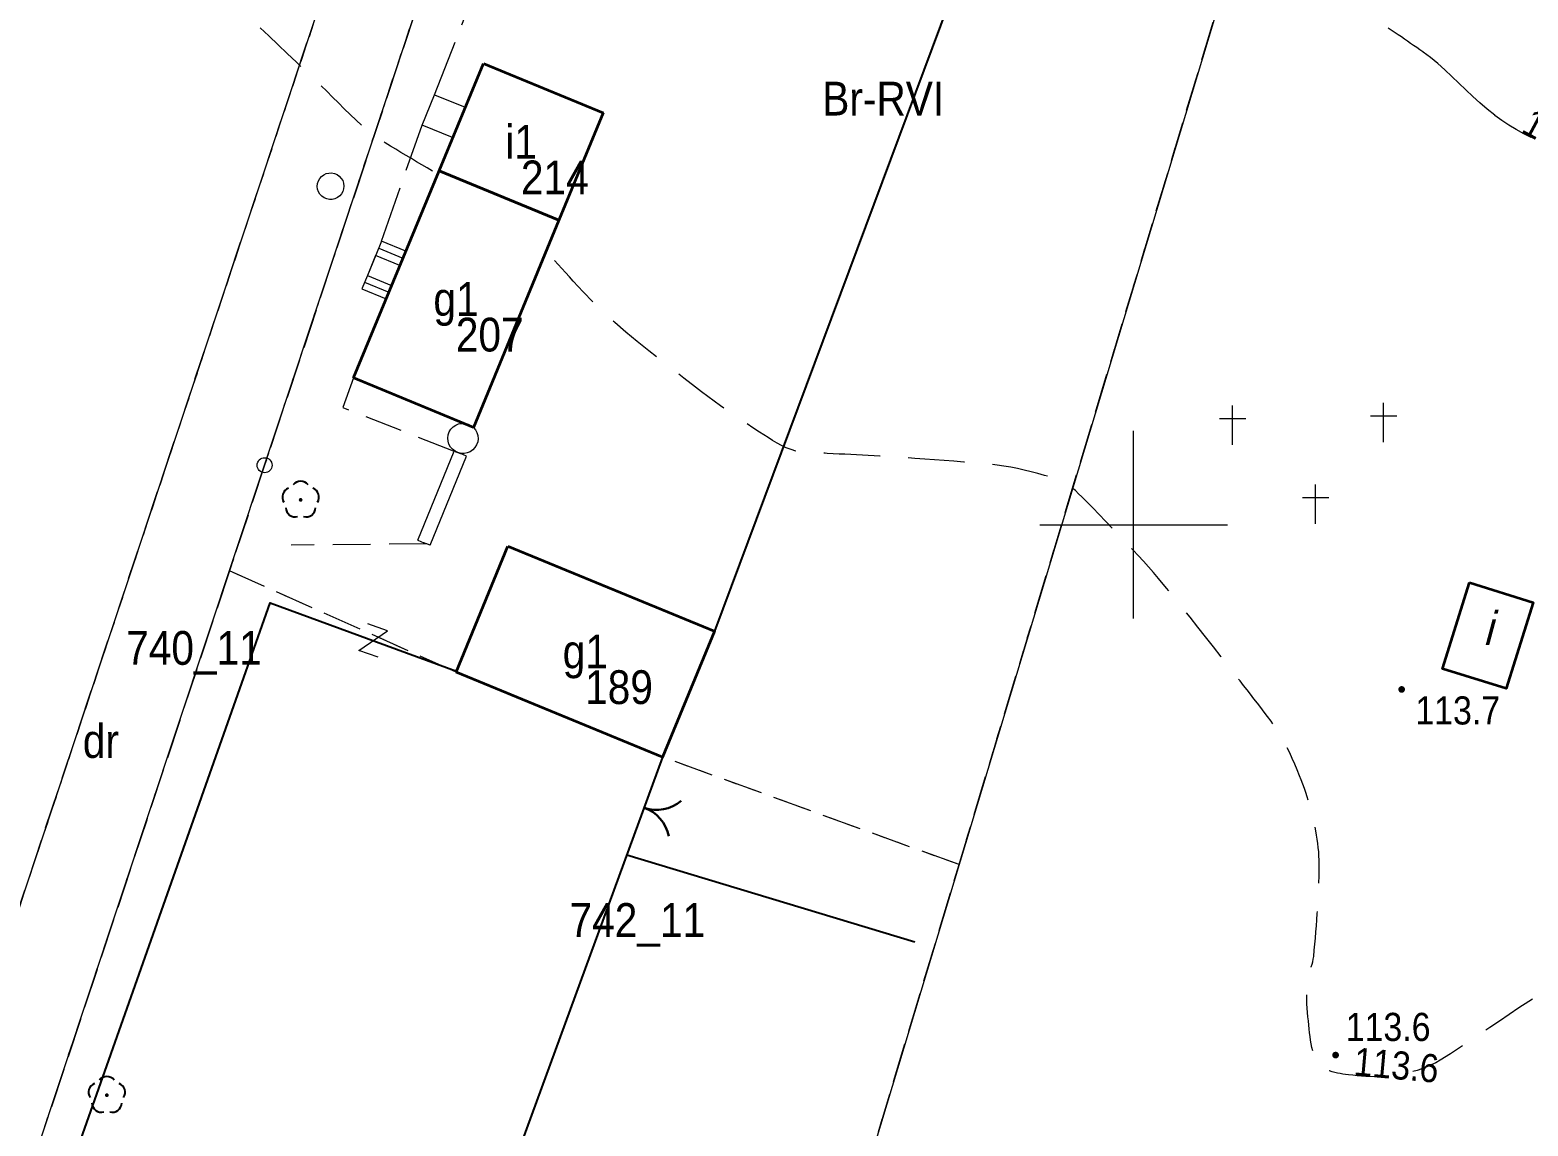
# Model space of a CAD drawing. Extents: x 6512885 to 6513481, y 5959590 to 5960000.
# Drawn here: x 6513241.2 to 6513321, y 5959667.9 to 5959726.4 of the extents above; entities that cross this region are included whole.
import ezdxf
from ezdxf.enums import TextEntityAlignment as Align

# ---------------------------------------------------------------- set-up
doc = ezdxf.new("R2010")
doc.units = 0
doc.header["$MEASUREMENT"] = 0
for name, pattern in [('2.0_1.0', [3, 2, -1]), ('217-1000', [2.8, 2.1, -0.7]), ('218-1000', [1.4, 0.7, -0.7]), ('219-1000', [0]), ('3.0_1.5', [4.5, 3, -1.5]), ('mz3.0_1.0', [4, 3, -1])]:
    doc.linetypes.add(name, pattern=pattern)
doc.layers.get('0').update_dxf_attribs({"color": 2, "linetype": 'CONTINUOUS', "lineweight": 5})
for name, color, linetype in [('000 Inne (niezydentyfikowane)', 7, 'CONTINUOUS'), ('202-Punkt graniczny stabilizowany trwale', 7, 'CONTINUOUS'), ('210-Oznaczenie użytku', 7, 'CONTINUOUS'), ('211-Nr działki', 7, 'CONTINUOUS'), ('217-Granica konturu klasyfikcyjnego', 7, 'CONTINUOUS'), ('218-Granica użytku', 7, 'CONTINUOUS'), ('219-Linia granicy', 7, 'CONTINUOUS'), ('312-Budynek (powierzchnia)', 7, 'CONTINUOUS'), ('312-Numer ewidencyjny budynku', 7, 'CONTINUOUS'), ('312-Numer ewidencyjny budynku-Atr124', 7, 'CONTINUOUS'), ('352-schody (powierzchnia)', 7, 'CONTINUOUS'), ('449-Ściana oporowa rysunek', 7, 'CONTINUOUS'), ('450-Ściana oporowa symb. krawędź', 7, 'CONTINUOUS'), ('811-Warstwica ciągła linia', 7, 'CONTINUOUS'), ('811-Warstwica ciągła linia-Atr2', 7, 'CONTINUOUS'), ('812-Warstwica pomocnicza linia', 7, 'CONTINUOUS'), ('812-Warstwica pomocnicza linia-Atr2', 7, 'CONTINUOUS'), ('905-Brama w ogrodzeniu', 7, 'CONTINUOUS'), ('945-Cmentarz chrześcijański', 7, 'CONTINUOUS'), ('991-Przehaczenie', 7, 'CONTINUOUS'), ('996-Tekst dodatkowy mały', 7, 'CONTINUOUS'), ('chodnik (powierzchnia)', 7, 'CONTINUOUS'), ('drzewo liściaste (punkt)', 7, 'CONTINUOUS'), ('inny obiekt trwale związany z budynkiem (powierzchnia)', 7, 'CONTINUOUS'), ('jezdnia (powierzchnia)', 7, 'CONTINUOUS'), ('ogrodzenie trwałe (linia)', 7, 'CONTINUOUS'), ('punkt wysokościowy naturalny', 7, 'CONTINUOUS'), ('punkt wysokościowy naturalny-Atr2', 7, 'CONTINUOUS'), ('Wstawianie ramki sekcyjnej z opisem', 7, 'CONTINUOUS')]:
    doc.layers.add(name, color=color, linetype=linetype)
doc.styles.get("Standard").update_dxf_attribs({"font": 'txt', "width": 0.75})
doc.linetypes.add('450-1000k', pattern='A,3.5,0,[7,ksztalty.shx,S=1,R=0,X=0,Y=0],3.5', length=7)
doc.linetypes.add('902-1000', pattern='A,5,0,[1,ksztalty.shx,S=1,R=0,X=0,Y=0],5', length=10)

# ---------------------------------------------------------------- blocks, each defined once
blk = doc.blocks.new('OP021')
at = {"linetype": 'Continuous', "lineweight": 13}
h = blk.add_hatch(color=0, dxfattribs=at)
edge = h.paths.add_edge_path()
edge.add_arc((0, 0), 0.1, 0, 360)
at = {"color": 0, "linetype": 'Continuous', "lineweight": -3}
for centre, start, end in [((0, 0.5), 38.316, 141.684), ((-0.476, 0.154), 110.388, 213.756), ((0.476, 0.154), 326.244, 69.612), ((-0.294, -0.404), 182.272, 285.64), ((0.294, -0.404), 254.36, 357.728), ((0.294, -0.404), 254.36, 357.728)]:
    blk.add_arc(centre, 0.5, start, end, dxfattribs=at)
blk = doc.blocks.new('991')
at = {"color": 0, "linetype": 'Continuous', "lineweight": 0}
for p, q in [((-0.55, 0.75), (0.55, 0.75)), ((0.55, 0.75), (-0.55, -0.75)), ((-0.55, -0.75), (0.55, -0.75))]:
    blk.add_line(p, q, dxfattribs=at)
blk = doc.blocks.new('905')
at = {"color": 0, "linetype": 'Continuous', "lineweight": 30}
for centre, start, end in [((-2, 0), 0, 60), ((2, 0), 120, 180)]:
    blk.add_arc(centre, 2, start, end, dxfattribs=at)
blk = doc.blocks.new('945')
at = {"color": 0, "linetype": 'Continuous', "lineweight": 0}
for p, q in [((0, 1.4), (0, 2.1)), ((-0.7, 1.4), (0.7, 1.4)), ((0, 0), (0, 1.4))]:
    blk.add_line(p, q, dxfattribs=at)
blk = doc.blocks.new('PW01')
at = {"linetype": 'Continuous', "lineweight": 13}
h = blk.add_hatch(color=0, dxfattribs=at)
edge = h.paths.add_edge_path()
edge.add_arc((0, 0), 0.18, 0, 360)
blk = doc.blocks.new('202')
at = {"color": 0, "linetype": 'Continuous', "lineweight": 0}
blk.add_circle((0, 0), 0.4, dxfattribs=at)

msp = doc.modelspace()

# ---------------------------------------------------------------- linework, layer by layer
at = {"layer": '000 Inne (niezydentyfikowane)', "color": 7, "linetype": 'Continuous', "lineweight": 18, "flags": 128}
msp.add_lwpolyline([(6513257, 5959717.36), (6513256.86, 5959717.43), (6513256.74, 5959717.51), (6513256.64, 5959717.62), (6513256.56, 5959717.74), (6513256.51, 5959717.88), (6513256.49, 5959718.03), (6513256.51, 5959718.18), (6513256.56, 5959718.32), (6513256.63, 5959718.45), (6513256.72, 5959718.56), (6513256.84, 5959718.65), (6513256.97, 5959718.71), (6513257.12, 5959718.74), (6513257.26, 5959718.75), (6513257.41, 5959718.72), (6513257.55, 5959718.66), (6513257.67, 5959718.57), (6513257.77, 5959718.46), (6513257.85, 5959718.34), (6513257.9, 5959718.2), (6513257.92, 5959718.05), (6513257.9, 5959717.9), (6513257.86, 5959717.76), (6513257.79, 5959717.63), (6513257.69, 5959717.52), (6513257.57, 5959717.44), (6513257.44, 5959717.37), (6513257.29, 5959717.34), (6513257.15, 5959717.33)], close=True, dxfattribs=at)
at = {"layer": '217-Granica konturu klasyfikcyjnego', "color": 3, "linetype": '217-1000', "lineweight": 13, "flags": 128}
for points in [[(6513290.7, 5959681.88), (6513312.11, 5959752.85)], [(6513223.45, 5959628.05), (6513262.91, 5959746.6)], [(6513265.26, 5959738), (6513253.69, 5959703.17)], [(6513253.69, 5959703.17), (6513251.82, 5959697.54)], [(6513251.82, 5959697.54), (6513229.12, 5959629.22)], [(6513263.9, 5959692.14), (6513251.82, 5959697.54)], [(6513274.9, 5959687.61), (6513263.9, 5959692.14)], [(6513290.7, 5959681.88), (6513274.9, 5959687.61)], [(6513277.51, 5959638.15), (6513290.7, 5959681.88)]]:
    msp.add_lwpolyline(points, dxfattribs=at)
at = {"layer": '218-Granica użytku', "color": 3, "linetype": '218-1000', "lineweight": 13, "flags": 128}
for points in [[(6513290.7, 5959681.88), (6513312.11, 5959752.85)], [(6513262.91, 5959746.6), (6513223.45, 5959628.05)], [(6513253.69, 5959703.17), (6513265.26, 5959738)], [(6513251.82, 5959697.54), (6513253.69, 5959703.17)], [(6513229.12, 5959629.22), (6513251.82, 5959697.54)], [(6513263.9, 5959692.14), (6513251.82, 5959697.54)], [(6513274.9, 5959687.61), (6513263.9, 5959692.14)], [(6513290.7, 5959681.88), (6513274.9, 5959687.61)], [(6513277.51, 5959638.15), (6513290.7, 5959681.88)]]:
    msp.add_lwpolyline(points, dxfattribs=at)
at = {"layer": '219-Linia granicy', "color": 7, "linetype": '219-1000', "lineweight": 13, "flags": 128}
for points in [[(6513312.11, 5959752.85), (6513277.51, 5959638.15)], [(6513223.45, 5959628.05), (6513262.91, 5959746.6)], [(6513253.69, 5959703.17), (6513265.26, 5959738)], [(6513229.12, 5959629.22), (6513253.69, 5959703.17)]]:
    msp.add_lwpolyline(points, dxfattribs=at)
at = {"layer": '312-Budynek (powierzchnia)', "color": 7, "linetype": 'Continuous', "lineweight": 35, "flags": 128}
for points in [[(6513262.99, 5959718.86), (6513265.35, 5959724.59)], [(6513265.35, 5959724.59), (6513271.73, 5959721.95)], [(6513271.73, 5959721.95), (6513269.37, 5959716.23)], [(6513258.42, 5959707.82), (6513262.99, 5959718.86)], [(6513262.99, 5959718.86), (6513269.37, 5959716.23)], [(6513269.37, 5959716.23), (6513262.99, 5959718.86)], [(6513269.37, 5959716.23), (6513264.82, 5959705.18)], [(6513264.82, 5959705.18), (6513258.42, 5959707.82)], [(6513263.9, 5959692.14), (6513266.65, 5959698.86)], [(6513266.65, 5959698.86), (6513277.67, 5959694.32)], [(6513277.67, 5959694.32), (6513274.9, 5959687.61)], [(6513274.9, 5959687.61), (6513263.9, 5959692.14)]]:
    msp.add_lwpolyline(points, dxfattribs=at)
msp.add_lwpolyline([(6513317.9, 5959696.92), (6513321.3, 5959695.86), (6513319.86, 5959691.26), (6513316.47, 5959692.32)], close=True, dxfattribs=at)
at = {"layer": '352-schody (powierzchnia)', "color": 7, "linetype": 'Continuous', "lineweight": 18}
for p, q in [((6513259.92, 5959715.12), (6513259.61, 5959714.37)), ((6513259.77, 5959714.74), (6513261.05, 5959714.2)), ((6513261.22, 5959714.58), (6513259.92, 5959715.12)), ((6513260.9, 5959713.81), (6513261.22, 5959714.58)), ((6513259.61, 5959714.37), (6513259.17, 5959713.28)), ((6513259.6, 5959714.35), (6513259.17, 5959713.28)), ((6513260.9, 5959713.81), (6513259.6, 5959714.35)), ((6513260.45, 5959712.74), (6513260.9, 5959713.81)), ((6513260.46, 5959712.74), (6513260.9, 5959713.81)), ((6513259.17, 5959713.28), (6513258.87, 5959712.57)), ((6513259.17, 5959713.28), (6513260.46, 5959712.74)), ((6513258.87, 5959712.57), (6513260.16, 5959712.03)), ((6513259.01, 5959712.92), (6513260.31, 5959712.39)), ((6513260.16, 5959712.03), (6513260.45, 5959712.74))]:
    msp.add_line(p, q, dxfattribs=at)
at = {"layer": '449-Ściana oporowa rysunek', "color": 7, "linetype": 'Continuous', "lineweight": 13, "flags": 128}
msp.add_lwpolyline([(6513264.82, 5959705.18), (6513264.93, 5959705.06), (6513265, 5959704.91), (6513265.05, 5959704.75), (6513265.07, 5959704.58), (6513265.05, 5959704.41), (6513264.98, 5959704.26), (6513264.9, 5959704.11), (6513264.78, 5959703.99), (6513264.65, 5959703.89), (6513264.49, 5959703.83), (6513264.33, 5959703.8), (6513264.16, 5959703.8), (6513263.99, 5959703.84), (6513263.84, 5959703.92), (6513263.71, 5959704.02), (6513263.59, 5959704.14), (6513263.51, 5959704.29), (6513263.47, 5959704.45), (6513263.46, 5959704.62), (6513263.48, 5959704.79), (6513263.53, 5959704.95), (6513263.62, 5959705.09), (6513263.74, 5959705.21), (6513263.88, 5959705.31), (6513264.03, 5959705.37), (6513264.2, 5959705.4), (6513264.36, 5959705.4), (6513264.53, 5959705.36), (6513264.68, 5959705.28)], close=True, dxfattribs=at)
at = {"layer": '450-Ściana oporowa symb. krawędź', "color": 0, "linetype": '450-1000k', "lineweight": 13}
for p, q in [((6513261.86, 5959699.17), (6513263.8, 5959703.92)), ((6513263.8, 5959703.92), (6513264.124, 5959703.788)), ((6513261.86, 5959699.17), (6513262.184, 5959699.038))]:
    msp.add_line(p, q, dxfattribs=at)
at = {"layer": '450-Ściana oporowa symb. krawędź', "color": 0, "lineweight": 13}
for p, q in [((6513262.508, 5959698.905), (6513264.448, 5959703.655)), ((6513264.448, 5959703.655), (6513264.124, 5959703.788)), ((6513262.508, 5959698.905), (6513262.184, 5959699.038))]:
    msp.add_line(p, q, dxfattribs=at)
at = {"layer": '811-Warstwica ciągła linia', "color": 32, "linetype": 'Continuous', "lineweight": 13, "flags": 128}
msp.add_lwpolyline([(6513321.199, 5959720.63), (6513320.794, 5959720.836), (6513320.396, 5959721.057), (6513320.005, 5959721.294), (6513319.623, 5959721.548), (6513319.26, 5959721.81), (6513319.247, 5959721.82), (6513318.842, 5959722.142), (6513318.452, 5959722.479), (6513318.074, 5959722.826), (6513317.704, 5959723.18), (6513317.337, 5959723.536), (6513316.97, 5959723.889), (6513316.598, 5959724.236), (6513316.218, 5959724.573), (6513315.826, 5959724.896), (6513315.43, 5959725.19), (6513315.417, 5959725.199), (6513315.254, 5959725.313), (6513315.091, 5959725.428), (6513314.928, 5959725.542), (6513314.765, 5959725.656), (6513314.601, 5959725.77), (6513314.437, 5959725.883), (6513314.273, 5959725.995), (6513314.108, 5959726.107), (6513313.943, 5959726.218), (6513313.79, 5959726.32), (6513313.777, 5959726.329), (6513313.572, 5959726.464)], dxfattribs=at)
at = {"layer": '812-Warstwica pomocnicza linia', "color": 32, "linetype": '3.0_1.5', "lineweight": 13, "flags": 128}
for points in [[(6513262.63, 5959718.85), (6513262.352, 5959719.018), (6513262.073, 5959719.184), (6513261.793, 5959719.349), (6513261.513, 5959719.513), (6513261.233, 5959719.677), (6513260.954, 5959719.842), (6513260.675, 5959720.009), (6513260.398, 5959720.179), (6513260.123, 5959720.352), (6513259.85, 5959720.53), (6513259.583, 5959720.715), (6513259.233, 5959720.981), (6513258.896, 5959721.262), (6513258.568, 5959721.555), (6513258.249, 5959721.858), (6513257.934, 5959722.167), (6513257.623, 5959722.48), (6513257.312, 5959722.793), (6513257, 5959723.105), (6513256.683, 5959723.411), (6513256.6, 5959723.49), (6513256.363, 5959723.713), (6513255.872, 5959724.178), (6513255.382, 5959724.645), (6513254.892, 5959725.113), (6513254.404, 5959725.581), (6513253.915, 5959726.049), (6513253.425, 5959726.516), (6513252.935, 5959726.983), (6513252.442, 5959727.447), (6513251.948, 5959727.91), (6513251.69, 5959728.15), (6513251.451, 5959728.37), (6513251.092, 5959728.691), (6513250.73, 5959729.008), (6513250.365, 5959729.321), (6513249.996, 5959729.63), (6513249.624, 5959729.936), (6513249.25, 5959730.239), (6513248.873, 5959730.539), (6513248.495, 5959730.837), (6513248.114, 5959731.134), (6513247.99, 5959731.23), (6513247.731, 5959731.427), (6513247.519, 5959731.585), (6513247.306, 5959731.74), (6513247.091, 5959731.893), (6513246.875, 5959732.043), (6513246.657, 5959732.191), (6513246.437, 5959732.337), (6513246.216, 5959732.481), (6513245.993, 5959732.623), (6513245.82, 5959732.73), (6513245.768, 5959732.762), (6513245.538, 5959732.901), (6513245.308, 5959733.037), (6513245.076, 5959733.17), (6513244.843, 5959733.302), (6513244.609, 5959733.431), (6513244.374, 5959733.559), (6513244.138, 5959733.685), (6513243.901, 5959733.81), (6513243.664, 5959733.934), (6513243.48, 5959734.03), (6513243.426, 5959734.058), (6513243.195, 5959734.176), (6513242.964, 5959734.292), (6513242.731, 5959734.405), (6513242.498, 5959734.516), (6513242.264, 5959734.624), (6513242.028, 5959734.729), (6513241.792, 5959734.832), (6513241.554, 5959734.932), (6513241.314, 5959735.028), (6513241.13, 5959735.1), (6513241.073, 5959735.122), (6513240.517, 5959735.307), (6513239.951, 5959735.459), (6513239.377, 5959735.586), (6513238.799, 5959735.698), (6513238.219, 5959735.803), (6513237.64, 5959735.911), (6513237.065, 5959736.031), (6513236.497, 5959736.172), (6513235.939, 5959736.343), (6513235.45, 5959736.53), (6513235.394, 5959736.554), (6513235, 5959736.721), (6513234.606, 5959736.888), (6513234.212, 5959737.055), (6513233.818, 5959737.222), (6513233.424, 5959737.389), (6513233.03, 5959737.556), (6513232.636, 5959737.723), (6513232.242, 5959737.89), (6513231.848, 5959738.057), (6513231.51, 5959738.2)], [(6513345.81, 5959685.57), (6513345.683, 5959685.5), (6513345.556, 5959685.43), (6513345.428, 5959685.359), (6513345.301, 5959685.29), (6513345.174, 5959685.22), (6513345.046, 5959685.151), (6513344.918, 5959685.082), (6513344.789, 5959685.014), (6513344.66, 5959684.947), (6513344.53, 5959684.88), (6513344.153, 5959684.703), (6513343.768, 5959684.547), (6513343.377, 5959684.409), (6513342.979, 5959684.286), (6513342.578, 5959684.174), (6513342.173, 5959684.071), (6513341.767, 5959683.973), (6513341.36, 5959683.878), (6513340.954, 5959683.781), (6513340.55, 5959683.68), (6513340.277, 5959683.614), (6513340.003, 5959683.555), (6513339.727, 5959683.501), (6513339.45, 5959683.449), (6513339.174, 5959683.398), (6513338.898, 5959683.345), (6513338.623, 5959683.288), (6513338.35, 5959683.224), (6513338.079, 5959683.153), (6513337.81, 5959683.07), (6513337.374, 5959682.921), (6513336.942, 5959682.764), (6513336.512, 5959682.601), (6513336.085, 5959682.431), (6513335.66, 5959682.255), (6513335.237, 5959682.075), (6513334.816, 5959681.891), (6513334.396, 5959681.703), (6513333.978, 5959681.513), (6513333.56, 5959681.32), (6513333.144, 5959681.127), (6513332.729, 5959680.934), (6513332.314, 5959680.74), (6513331.899, 5959680.546), (6513331.485, 5959680.351), (6513331.071, 5959680.155), (6513330.657, 5959679.958), (6513330.245, 5959679.76), (6513329.832, 5959679.561), (6513329.42, 5959679.36), (6513329.049, 5959679.179), (6513328.679, 5959678.997), (6513328.309, 5959678.815), (6513327.94, 5959678.632), (6513327.572, 5959678.446), (6513327.204, 5959678.259), (6513326.838, 5959678.069), (6513326.474, 5959677.877), (6513326.111, 5959677.68), (6513325.75, 5959677.48), (6513325.325, 5959677.237), (6513324.904, 5959676.99), (6513324.485, 5959676.738), (6513324.069, 5959676.482), (6513323.654, 5959676.224), (6513323.241, 5959675.964), (6513322.828, 5959675.703), (6513322.416, 5959675.441), (6513322.003, 5959675.18), (6513321.59, 5959674.92), (6513321.061, 5959674.584), (6513320.538, 5959674.241), (6513320.018, 5959673.894), (6513319.501, 5959673.544), (6513318.984, 5959673.192), (6513318.466, 5959672.84), (6513317.945, 5959672.489), (6513317.42, 5959672.142), (6513316.889, 5959671.798), (6513316.35, 5959671.46), (6513316.114, 5959671.324), (6513315.871, 5959671.202), (6513315.623, 5959671.094), (6513315.369, 5959670.998), (6513315.112, 5959670.913), (6513314.851, 5959670.839), (6513314.588, 5959670.775), (6513314.322, 5959670.719), (6513314.056, 5959670.671), (6513313.79, 5959670.63), (6513313.558, 5959670.602), (6513313.325, 5959670.584), (6513313.091, 5959670.575), (6513312.857, 5959670.574), (6513312.622, 5959670.58), (6513312.387, 5959670.591), (6513312.152, 5959670.608), (6513311.917, 5959670.629), (6513311.683, 5959670.653), (6513311.45, 5959670.68), (6513311.302, 5959670.698), (6513311.156, 5959670.719), (6513311.01, 5959670.742), (6513310.865, 5959670.769), (6513310.721, 5959670.801), (6513310.578, 5959670.839), (6513310.435, 5959670.882), (6513310.293, 5959670.933), (6513310.151, 5959670.992), (6513310.01, 5959671.06), (6513309.973, 5959671.08), (6513309.939, 5959671.103), (6513309.906, 5959671.127), (6513309.875, 5959671.153), (6513309.847, 5959671.181), (6513309.82, 5959671.211), (6513309.796, 5959671.243), (6513309.775, 5959671.277), (6513309.756, 5959671.312), (6513309.74, 5959671.35), (6513309.669, 5959671.545), (6513309.608, 5959671.74), (6513309.555, 5959671.936), (6513309.509, 5959672.132), (6513309.469, 5959672.328), (6513309.436, 5959672.525), (6513309.407, 5959672.723), (6513309.382, 5959672.921), (6513309.36, 5959673.12), (6513309.34, 5959673.32), (6513309.318, 5959673.547), (6513309.297, 5959673.774), (6513309.277, 5959674.002), (6513309.259, 5959674.23), (6513309.244, 5959674.458), (6513309.234, 5959674.685), (6513309.23, 5959674.913), (6513309.232, 5959675.139), (6513309.242, 5959675.365), (6513309.26, 5959675.59), (6513309.28, 5959675.732), (6513309.309, 5959675.872), (6513309.346, 5959676.011), (6513309.387, 5959676.15), (6513309.43, 5959676.289), (6513309.473, 5959676.427), (6513309.514, 5959676.567), (6513309.55, 5959676.706), (6513309.58, 5959676.848), (6513309.6, 5959676.99), (6513309.633, 5959677.315), (6513309.664, 5959677.641), (6513309.694, 5959677.967), (6513309.721, 5959678.292), (6513309.747, 5959678.618), (6513309.771, 5959678.944), (6513309.794, 5959679.271), (6513309.814, 5959679.597), (6513309.833, 5959679.923), (6513309.85, 5959680.25), (6513309.859, 5959680.437), (6513309.867, 5959680.624), (6513309.875, 5959680.811), (6513309.881, 5959680.998), (6513309.886, 5959681.185), (6513309.89, 5959681.372), (6513309.893, 5959681.559), (6513309.894, 5959681.746), (6513309.893, 5959681.933), (6513309.89, 5959682.12), (6513309.882, 5959682.344), (6513309.867, 5959682.567), (6513309.845, 5959682.79), (6513309.818, 5959683.012), (6513309.786, 5959683.234), (6513309.75, 5959683.456), (6513309.71, 5959683.677), (6513309.666, 5959683.898), (6513309.619, 5959684.119), (6513309.57, 5959684.34), (6513309.515, 5959684.574), (6513309.456, 5959684.807), (6513309.394, 5959685.038), (6513309.328, 5959685.267), (6513309.258, 5959685.495), (6513309.185, 5959685.722), (6513309.107, 5959685.947), (6513309.026, 5959686.172), (6513308.94, 5959686.396), (6513308.85, 5959686.62), (6513308.723, 5959686.926), (6513308.594, 5959687.231), (6513308.461, 5959687.534), (6513308.323, 5959687.834), (6513308.179, 5959688.13), (6513308.029, 5959688.421), (6513307.869, 5959688.708), (6513307.701, 5959688.989), (6513307.521, 5959689.263), (6513307.33, 5959689.53), (6513307.148, 5959689.771), (6513306.966, 5959690.011), (6513306.784, 5959690.25), (6513306.6, 5959690.488), (6513306.416, 5959690.726), (6513306.232, 5959690.964), (6513306.047, 5959691.201), (6513305.862, 5959691.437), (6513305.676, 5959691.674), (6513305.49, 5959691.91), (6513305.077, 5959692.435), (6513304.665, 5959692.962), (6513304.253, 5959693.488), (6513303.841, 5959694.014), (6513303.429, 5959694.539), (6513303.014, 5959695.064), (6513302.598, 5959695.586), (6513302.179, 5959696.107), (6513301.757, 5959696.625), (6513301.33, 5959697.14), (6513301.068, 5959697.448), (6513300.8, 5959697.752), (6513300.529, 5959698.052), (6513300.254, 5959698.349), (6513299.977, 5959698.644), (6513299.698, 5959698.937), (6513299.418, 5959699.23), (6513299.138, 5959699.522), (6513298.858, 5959699.815), (6513298.58, 5959700.11), (6513298.416, 5959700.285), (6513298.251, 5959700.458), (6513298.086, 5959700.631), (6513297.921, 5959700.803), (6513297.754, 5959700.975), (6513297.586, 5959701.145), (6513297.417, 5959701.315), (6513297.247, 5959701.484), (6513297.074, 5959701.652), (6513296.9, 5959701.82), (6513296.79, 5959701.918), (6513296.676, 5959702.009), (6513296.556, 5959702.093), (6513296.432, 5959702.171), (6513296.304, 5959702.243), (6513296.172, 5959702.308), (6513296.037, 5959702.369), (6513295.9, 5959702.424), (6513295.761, 5959702.474), (6513295.62, 5959702.52), (6513295.26, 5959702.628), (6513294.9, 5959702.73), (6513294.54, 5959702.825), (6513294.179, 5959702.912), (6513293.817, 5959702.992), (6513293.455, 5959703.064), (6513293.091, 5959703.127), (6513292.725, 5959703.181), (6513292.359, 5959703.226), (6513291.99, 5959703.26), (6513291.47, 5959703.301), (6513290.95, 5959703.341), (6513290.43, 5959703.38), (6513289.911, 5959703.419), (6513289.391, 5959703.458), (6513288.871, 5959703.495), (6513288.351, 5959703.531), (6513287.831, 5959703.565), (6513287.31, 5959703.598), (6513286.79, 5959703.63), (6513286.479, 5959703.648), (6513286.168, 5959703.666), (6513285.857, 5959703.683), (6513285.546, 5959703.7), (6513285.235, 5959703.717), (6513284.924, 5959703.734), (6513284.613, 5959703.751), (6513284.302, 5959703.767), (6513283.991, 5959703.784), (6513283.68, 5959703.8), (6513283.565, 5959703.804), (6513283.45, 5959703.805), (6513283.335, 5959703.804), (6513283.22, 5959703.801), (6513283.105, 5959703.798), (6513282.99, 5959703.796), (6513282.875, 5959703.795), (6513282.76, 5959703.796), (6513282.645, 5959703.801), (6513282.53, 5959703.81), (6513282.262, 5959703.85), (6513282, 5959703.915), (6513281.744, 5959704), (6513281.493, 5959704.104), (6513281.246, 5959704.222), (6513281.003, 5959704.353), (6513280.764, 5959704.494), (6513280.527, 5959704.64), (6513280.293, 5959704.79), (6513280.06, 5959704.94), (6513279.706, 5959705.169), (6513279.356, 5959705.399), (6513279.008, 5959705.63), (6513278.664, 5959705.863), (6513278.322, 5959706.098), (6513277.983, 5959706.336), (6513277.646, 5959706.578), (6513277.312, 5959706.824), (6513276.98, 5959707.074), (6513276.65, 5959707.33), (6513276.028, 5959707.815), (6513275.405, 5959708.297), (6513274.782, 5959708.779), (6513274.163, 5959709.265), (6513273.55, 5959709.757), (6513272.945, 5959710.258), (6513272.353, 5959710.771), (6513271.774, 5959711.298), (6513271.212, 5959711.844), (6513270.67, 5959712.41), (6513270.14, 5959712.988), (6513269.937, 5959713.211), (6513269.734, 5959713.433), (6513269.531, 5959713.655), (6513269.329, 5959713.877), (6513269.126, 5959714.099), (6513268.923, 5959714.321), (6513268.72, 5959714.543), (6513268.64, 5959714.63)]]:
    msp.add_lwpolyline(points, dxfattribs=at)
at = {"layer": 'chodnik (powierzchnia)', "color": 7, "linetype": '2.0_1.0', "lineweight": 18, "flags": 128}
for points in [[(6513258.42, 5959707.82), (6513257.85, 5959706.25), (6513263.8, 5959703.92)], [(6513262.33, 5959698.98), (6513255.11, 5959698.91)]]:
    msp.add_lwpolyline(points, dxfattribs=at)
at = {"layer": 'inny obiekt trwale związany z budynkiem (powierzchnia)', "color": 7, "linetype": 'Continuous', "lineweight": 18, "flags": 128}
msp.add_lwpolyline([(6513264.38, 5959722.25), (6513263.71, 5959720.63), (6513262.08, 5959721.3), (6513262.75, 5959722.92)], close=True, dxfattribs=at)
at = {"layer": 'jezdnia (powierzchnia)', "color": 7, "linetype": 'mz3.0_1.0', "lineweight": 18, "flags": 128}
for points in [[(6513262.75, 5959722.92), (6513266.72, 5959733.11)], [(6513259.92, 5959715.12), (6513262.08, 5959721.3)]]:
    msp.add_lwpolyline(points, dxfattribs=at)
at = {"layer": 'ogrodzenie trwałe (linia)', "color": 7, "linetype": '902-1000', "lineweight": 25, "flags": 128}
for points in [[(6513290.6, 5959729), (6513277.67, 5959694.32)], [(6513329.8, 5959647.41), (6513230.04, 5959628.31), (6513237, 5959647.74), (6513253.99, 5959695.83), (6513263.92, 5959692.2)], [(6513274.9, 5959687.61), (6513254.95, 5959633.08)], [(6513273, 5959682.4), (6513288.35, 5959677.77)]]:
    msp.add_lwpolyline(points, dxfattribs=at)
at = {"layer": 'Wstawianie ramki sekcyjnej z opisem', "color": 7, "linetype": 'Continuous', "lineweight": 13, "flags": 128}
for points in [[(6513300, 5959695), (6513300, 5959705)], [(6513295, 5959700), (6513305, 5959700)]]:
    msp.add_lwpolyline(points, dxfattribs=at)

# ---------------------------------------------------------------- block references
at = {"layer": '202-Punkt graniczny stabilizowany trwale', "color": 7, "linetype": 'Continuous', "lineweight": 13}
msp.add_blockref('202', (6513253.69, 5959703.17), dxfattribs=at)
at = {"layer": '905-Brama w ogrodzeniu', "color": 7, "linetype": 'Continuous', "lineweight": 25, "rotation": 250.701}
msp.add_blockref('905', (6513273.92, 5959684.91), dxfattribs=at)
at = {"layer": '945-Cmentarz chrześcijański', "color": 7, "linetype": 'Continuous', "lineweight": 13}
for p in [(6513305.28, 5959704.26), (6513313.33, 5959704.4), (6513309.7, 5959700.05)]:
    msp.add_blockref('945', p, dxfattribs=at)
at = {"layer": '991-Przehaczenie', "color": 7, "linetype": 'Continuous', "lineweight": 13, "rotation": 160.707}
msp.add_blockref('991', (6513259.47, 5959693.82), dxfattribs=at)
at = {"layer": 'drzewo liściaste (punkt)', "color": 94, "linetype": 'Continuous', "lineweight": 13}
for p in [(6513255.61, 5959701.32), (6513245.28, 5959669.59)]:
    msp.add_blockref('OP021', p, dxfattribs=at)
at = {"layer": 'punkt wysokościowy naturalny', "color": 7, "linetype": 'Continuous', "lineweight": 13}
for p in [(6513314.29, 5959691.22), (6513310.77, 5959671.73)]:
    msp.add_blockref('PW01', p, dxfattribs=at)

# ---------------------------------------------------------------- texts
at = {"layer": '210-Oznaczenie użytku', "color": 3, "linetype": 'Continuous', "lineweight": 18, "width": 0.9}
for s, p in [('Br-RVI', (6513283.41, 5959721.81)), ('dr', (6513244, 5959687.57))]:
    msp.add_text(s, height=1.8, dxfattribs=at).set_placement(p)
at = {"layer": '211-Nr działki', "color": 7, "linetype": 'Continuous', "lineweight": 18, "width": 0.9}
for s, p in [('740_11', (6513246.31, 5959692.53)), ('742_11', (6513269.94, 5959678.03))]:
    msp.add_text(s, height=1.8, dxfattribs=at).set_placement(p)
at = {"layer": '312-Numer ewidencyjny budynku', "color": 7, "linetype": 'Continuous', "lineweight": 18, "width": 0.9}
for s, p in [('214', (6513267.35, 5959719.41)), ('207', (6513263.88, 5959711.03)), ('189', (6513270.77, 5959692.24))]:
    msp.add_text(s, height=1.8, dxfattribs=at).set_placement(p, align=Align.TOP_LEFT)
at = {"layer": '312-Numer ewidencyjny budynku-Atr124', "color": 7, "width": 0.9}
for s, p in [('i1', (6513267.36, 5959720.41)), ('g1', (6513263.89, 5959712.03)), ('g1', (6513270.78, 5959693.24))]:
    msp.add_text(s, height=1.8, dxfattribs=at).set_placement(p, align=Align.MIDDLE_CENTER)
at = {"layer": '811-Warstwica ciągła linia-Atr2', "color": 32, "width": 0.9}
msp.add_text('114.1', height=1.5, rotation=331.691, dxfattribs=at).set_placement((6513320.59, 5959720.95))
at = {"layer": '812-Warstwica pomocnicza linia-Atr2', "color": 32, "width": 0.9}
msp.add_text('113.6', height=1.5, rotation=354.872, dxfattribs=at).set_placement((6513311.69, 5959670.65))
at = {"layer": '996-Tekst dodatkowy mały', "color": 7, "linetype": 'Continuous', "lineweight": 18, "oblique": 15, "width": 0.9}
msp.add_text('i', height=1.8, dxfattribs=at).set_placement((6513318.62, 5959695.38), align=Align.TOP_LEFT)
at = {"layer": 'punkt wysokościowy naturalny-Atr2', "color": 7, "width": 0.9}
for s, p in [('113.7', (6513315.02, 5959689.35)), ('113.6', (6513311.31, 5959672.48))]:
    msp.add_text(s, height=1.5, dxfattribs=at).set_placement(p)

doc.saveas('drawing.dxf')
